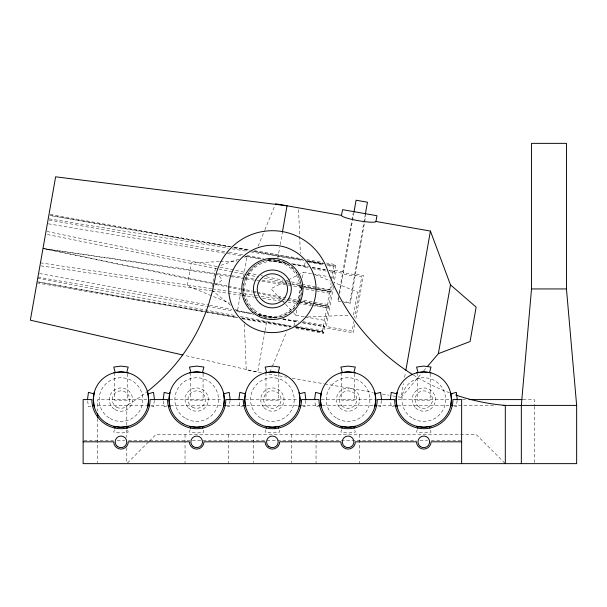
<?xml version="1.0" encoding="UTF-8"?>
<svg xmlns="http://www.w3.org/2000/svg" width="607" height="607" viewBox="0 0 607 607"><rect width="100%" height="100%" fill="white"/><g stroke="black" fill="none" stroke-linecap="round" stroke-linejoin="round"><path stroke-width="0.46" stroke-dasharray="3.04 2.28" d="M323.493 326.042L323.66 325.117M293.811 326.718L322.484 331.779L323.516 325.284M154.345 400.483L153.51 406.804L150.293 405.946M230.045 400.483L229.211 406.804L226.001 405.946M305.746 400.483L304.919 406.804L301.702 405.946M381.454 400.483L380.619 406.804L378.207 406.159M457.154 400.483L456.32 406.804L453.11 405.946M212.139 286.883L215.622 267.11L217.374 266.511M252.269 313.485L237.474 310.875L240.6 293.151M243.521 276.58L247.079 256.389L260.949 258.84M264.895 331.422L257.717 372.099L184.703 355.421M265.054 330.519L266.837 320.382M277.763 258.423L279.713 247.368M280.191 244.644L282.43 231.957M293.978 325.784L294.949 320.246L299.577 321.057M304.153 316.717L295.829 315.253L296.793 309.805M297.878 303.637L301.216 284.721A29.113 29.113 0 0 0 254.773 265.752A29.113 29.113 0 0 0 260.593 315.564A29.113 29.113 0 0 0 301.391 286.405C304.638 314.198 266.162 329.624 249.659 306.876M302.453 277.687L303.417 272.24L311.74 273.704M305.109 262.626L304.297 267.247L308.917 268.059M322.484 331.779L331.126 282.763M331.695 279.539L334.116 265.828L326.71 264.523M332.257 284.713L323.668 333.463L294.729 328.235M333.304 278.78L335.8 264.644L326.452 263.036M333.425 286.504L326.361 326.543L352.166 331.096L353.858 321.505M333.706 284.88L335.967 272.065L342.56 273.226A6.487 0.85 10 0 0 344.306 274.144A6.374 0.835 10 0 0 353.228 275.715A6.487 0.85 10 0 0 355.178 275.457L361.772 276.617L354.571 317.476M338.478 296.406L337.659 301.042L340.815 301.596M339.131 292.695L342.56 273.226M355.877 318.447L363.464 275.434L355.429 274.023A6.487 0.85 10 0 1 353.479 274.281A6.374 0.835 10 0 1 344.556 272.71A6.487 0.85 10 0 1 342.818 271.792L351.802 220.842M351.961 219.916L353.107 213.429M338.873 297.794L338.38 300.579L340.58 300.966M339.533 294.076L353.782 213.232M365.323 214.309L349.753 302.582L343.319 301.451M355.178 275.457L350.277 303.265L343.964 302.157M355.429 274.023L365.725 215.66M353.486 315.071L357.531 292.126L334.184 282.536M354.829 324.388L353.35 332.78L324.677 327.727M392.714 395.901L401.09 397.38L403.518 383.594M404.611 377.425L405.385 373.024M114.397 429.703L113.752 432.116L120.975 433.072L128.198 432.116L127.553 429.703M190.105 429.703L189.46 432.116L196.683 433.072L203.906 432.116L203.254 429.703M265.805 429.703L265.16 432.116L272.384 433.072L279.607 432.116L278.962 429.703M341.506 429.703L340.861 432.116L348.084 433.072L355.307 432.116L354.663 429.703M417.214 429.703L416.569 432.116L423.792 433.072L431.008 432.116L430.363 429.703M258.157 246.176L264.553 230.607M264.91 229.742L274.857 205.523M269.903 372.364L272.035 367.174M272.391 366.309L286.61 331.71M401.09 397.38L423.087 371.59M423.694 370.877L426.144 368.009M127.462 462.982L148.639 441.805M149.299 441.145L155.916 434.521L476.199 434.521L505.312 463.642M214.977 285.153L222.2 280.093L217.647 273.59M284.266 281.944L270.95 288.689L282.437 300.951M285.1 281.519L287.597 280.252M288.431 279.835L303.417 272.24M220.865 265.32L239.211 259.068M244.454 257.285L247.079 256.389M90.853 406.159L88.447 406.804L87.613 400.483M166.561 406.159L164.148 406.804L163.313 400.483M243.87 405.734L239.848 406.804L239.021 400.483M319.57 405.734L315.557 406.804L314.722 400.483M395.271 405.734L391.257 406.804L390.422 400.483M219.309 261.67L191.281 262.816L187.237 285.753L229.613 303.166M220.242 261.632L237.056 260.942M307.711 316.937L348.82 315.261M146.947 399.588L97.681 399.588L97.681 411.045M169.687 399.588L222.739 399.588M245.478 399.588L298.53 399.588M321.27 399.588L375.27 399.588M398.01 399.588L450.113 399.588M462.428 399.588L466.222 399.588M523.059 399.588L534.433 399.588L534.433 405.408M97.681 405.408L146.674 405.408M150.741 405.408L166.842 405.408M170.332 405.408L222.739 405.408M226.161 405.408L243.195 405.408M246.427 405.408L298.53 405.408M301.861 405.408L318.895 405.408M322.218 405.408L374.322 405.408M377.569 405.408L394.216 405.408M398.01 405.408L449.483 405.408M453.27 405.408L495.851 405.408M84.07 440.348L113.41 440.348M117.189 440.348L124.761 440.348M128.547 440.348L416.22 440.348M420.006 440.348L427.571 440.348M431.357 440.348L460.69 440.348M276.595 260.228C252.52 255.524 233.695 286.178 248.529 305.64M43.924 248.627L214.294 273.241M218.034 273.787L231.138 275.677M232.079 275.813L244.249 277.574M245.182 277.702L256.412 279.326M262.034 280.138L287.308 283.795M288.242 283.924L291.049 284.334M291.99 284.471L303.219 286.094L292.104 283.795M316.323 287.984L304.153 286.223L331.043 291.633L42.991 248.491L212.579 282.945M317.264 288.12L331.301 290.146L317.408 287.278M40.889 265.836L211.198 290.806M212.131 290.943L241.138 295.199M242.072 295.336L254.242 297.119M255.175 297.255L258.916 297.809M262.656 298.356L280.442 300.958M281.375 301.102L284.182 301.512M287.923 302.058L297.278 303.432M298.219 303.568L311.315 305.488M312.256 305.625L328.159 307.961L312.423 304.676M40.464 262.831L211.555 288.765M212.488 288.902L227.45 291.17M228.384 291.314L253.627 295.139M254.561 295.283L257.368 295.708M261.109 296.269L281.678 299.388M282.612 299.532L286.352 300.101M287.286 300.237L298.507 301.937M299.441 302.081L311.596 303.925M315.337 304.494L328.425 306.474L299.691 300.64M49.175 218.846L228.3 248.225M232.033 248.832L246.966 251.283M250.691 251.897L303.872 260.615M307.605 261.23L323.463 263.825M327.196 264.44L335.595 265.82M48.302 223.816L226.434 253.392M227.367 253.551L244.151 256.336M245.084 256.488L260.942 259.121M267.467 260.206L287.05 263.461M292.65 264.386L308.5 267.019M312.233 267.641L325.291 269.812M329.017 270.426L334.616 271.359L329.017 270.35M231.115 246.624L49.782 215.417L230.045 247.208M234.856 247.269L249.811 249.841M254.485 250.645L302.149 258.855M306.823 259.659L322.712 262.391M36.921 282.9L237.883 317.491M241.616 318.136L291.155 326.657M295.829 327.461L323.872 332.287L296.004 327.029M37.938 277.171L206.16 306.239M207.093 306.398L233.263 310.921M236.996 311.566L253.817 314.479M259.424 315.443L273.446 317.871M282.794 319.479L298.682 322.226M302.415 322.871L324.851 326.748L302.544 322.59M233.786 247.868L248.726 250.501M252.466 251.161L302.901 260.054M307.574 260.873L323.448 263.673L307.59 260.76M306.36 260.934L323.015 263.87M308.971 262.361L323.774 264.971M327.469 265.623L333.949 266.761M334.791 270.381L342.818 271.792M268.355 260.145L286.853 263.408M293.325 264.546L304.426 266.503M312.62 268.711L326.498 271.162M330.193 271.815L332.97 272.3M312.666 273.871L328.387 276.64M329.313 276.807L332.09 277.293M300.875 286.633L329.555 291.686M300.617 288.113L329.29 293.173M298.629 299.372L327.302 304.433M298.371 300.86L327.044 305.913M305.078 316.884L324.502 320.306M303.242 321.71L323.622 325.299M257.823 314.464L277.247 317.886M282.794 318.865L294.82 320.989M294.896 325.944L322.651 330.838M37.133 281.731L205.249 311.376M206.183 311.543L237.011 316.975M241.677 317.795L291.178 326.528M295.852 327.348L323.872 332.287M261.442 372.751L246.252 370.05L244.386 324.267M268.893 374.064L286.58 377.182M292.164 378.169L323.819 383.753M324.753 383.912L373.161 392.456M382.471 394.095L388.988 395.24M49.994 214.256L230.121 246.776M233.854 247.451L249.727 250.312M254.394 251.154L302.923 259.917M48.977 219.984L228.202 252.216M229.135 252.391L243.134 254.902M246.874 255.577L263.673 258.597M268.34 259.439L284.205 262.292M291.679 263.635L308.477 266.655M312.21 267.33L325.284 269.675M39 282.065L206.061 312.233M206.995 312.4L237.8 317.962M242.466 318.804L290.063 327.393M39.538 273.499L208.679 305.071M209.612 305.245L231.912 309.403M235.63 310.101L251.427 313.045M257.937 314.259L277.452 317.901M283.029 318.948L298.826 321.892M37.733 278.294L235.615 315.632M240.258 316.513L292.286 326.331M47.369 234.53L217.943 268.863M218.869 269.053L245.752 274.463M246.685 274.652L258.734 277.08M264.295 278.196L286.542 282.672M287.468 282.862L291.178 283.606M213.505 283.135L227.413 285.958M228.338 286.147L240.38 288.591M241.313 288.78L252.429 291.041M253.354 291.223L256.139 291.792M257.065 291.982L298.765 300.45M46.951 231.479L219.226 267.027M220.151 267.217L247.019 272.755M247.944 272.953L257.201 274.857M260.911 275.624L262.763 276.003M266.465 276.769L283.135 280.214M286.845 280.973L290.548 281.739M291.474 281.929L316.482 287.088M43.916 248.688L227.238 286.914M228.164 287.111L240.205 289.615M241.131 289.812L252.239 292.126M253.165 292.324L256.867 293.09M257.793 293.287L281.868 298.303M287.422 299.463L298.53 301.778M299.456 301.975L311.497 304.486M277.437 260.266L284.691 262.55L291.102 266.64L294.827 270.707M315.154 274.713L330.724 281.109M211.577 290.047L231.001 305.67M235.311 309.138L237.474 310.875M283.074 301.626L284.987 303.675M285.624 304.35L293.28 312.529M293.917 313.204L295.829 315.253M296.231 272.24L299.744 278.985L301.209 285.578M298.583 209.703L300.382 253.62M534.433 406.349L534.433 463.642M430.196 373.715L430.196 400.165L417.381 400.165L417.381 373.715M359.731 434.521L359.731 463.642M354.488 373.715L354.488 400.165L341.68 400.165L341.68 373.715M316.057 434.521L316.057 463.642M291.307 434.521L291.307 462.701M278.788 373.715L278.788 400.165L265.98 400.165L265.98 373.715M253.46 434.521L253.46 462.701M228.71 434.521L228.71 463.642M203.087 373.715L203.087 400.165L190.272 400.165L190.272 373.715M185.036 434.521L185.036 463.642M127.387 373.715L127.387 400.165L114.571 400.165L114.571 373.715M126.802 425.135L126.802 405.408A183.375 183.375 0 0 0 147.198 391.606M126.802 429.824L126.802 437.344M126.802 447.67L126.802 463.642M97.681 418.557L97.681 462.701M449.537 392.797A208.413 208.413 0 0 1 412.51 374.489M254.606 310.131A27.664 27.664 0 0 0 299.623 293.742A27.664 27.664 0 0 0 262.922 262.952A27.664 27.664 0 0 0 254.606 310.131M115.155 409.672A11.647 11.647 0 0 0 132.622 399.588A11.647 11.647 0 0 0 115.155 389.497A11.647 11.647 0 0 0 115.155 409.672M116.612 407.145A8.733 8.733 0 0 0 129.716 399.588A8.733 8.733 0 0 0 116.612 392.023A8.733 8.733 0 0 0 116.612 407.145M110.057 418.496A21.837 21.837 0 0 0 142.812 399.588A21.837 21.837 0 0 0 110.057 380.672A21.837 21.837 0 0 0 110.057 418.496M188.443 407.821A11.647 11.647 0 0 0 207.928 402.6A11.647 11.647 0 0 0 193.663 388.336A11.647 11.647 0 0 0 188.443 407.821M192.313 407.145A8.733 8.733 0 0 0 205.416 399.588A8.733 8.733 0 0 0 192.313 392.023A8.733 8.733 0 0 0 192.313 407.145M185.765 418.496A21.837 21.837 0 0 0 218.52 399.588A21.837 21.837 0 0 0 185.765 380.672A21.837 21.837 0 0 0 185.765 418.496M264.151 407.821A11.647 11.647 0 0 0 283.636 402.6A11.647 11.647 0 0 0 269.371 388.336A11.647 11.647 0 0 0 264.151 407.821M266.207 405.764A8.733 8.733 0 0 0 280.821 401.842A8.733 8.733 0 0 0 270.123 391.151A8.733 8.733 0 0 0 266.207 405.764M261.465 418.496A21.837 21.837 0 0 0 294.22 399.588A21.837 21.837 0 0 0 261.465 380.672A21.837 21.837 0 0 0 261.465 418.496M339.852 407.821A11.647 11.647 0 0 0 359.336 402.6A11.647 11.647 0 0 0 345.072 388.336A11.647 11.647 0 0 0 339.852 407.821M341.908 405.764A8.733 8.733 0 0 0 356.521 401.842A8.733 8.733 0 0 0 345.823 391.151A8.733 8.733 0 0 0 341.908 405.764M337.166 418.496A21.837 21.837 0 0 0 369.921 399.588A21.837 21.837 0 0 0 337.166 380.672A21.837 21.837 0 0 0 337.166 418.496M415.552 407.821A11.647 11.647 0 0 0 435.037 402.6A11.647 11.647 0 0 0 420.772 388.336A11.647 11.647 0 0 0 415.552 407.821M417.608 405.764A8.733 8.733 0 0 0 432.23 401.842A8.733 8.733 0 0 0 421.531 391.151A8.733 8.733 0 0 0 417.608 405.764M412.866 418.496A21.837 21.837 0 0 0 445.629 399.588A21.837 21.837 0 0 0 412.866 380.672A21.837 21.837 0 0 0 412.866 418.496"/><path stroke-width="0.91" d="M461.639 463.642L461.639 399.588L452.905 399.588A29.113 29.113 0 0 1 423.792 428.701A29.113 29.113 0 0 1 394.671 399.588L377.205 399.588A29.113 29.113 0 0 1 348.084 428.701A29.113 29.113 0 0 1 318.971 399.588L301.497 399.588A29.113 29.113 0 0 1 272.384 428.701A29.113 29.113 0 0 1 243.263 399.588L225.796 399.588A29.113 29.113 0 0 1 196.683 428.701A29.113 29.113 0 0 1 167.562 399.588L150.096 399.588A29.113 29.113 0 0 1 120.975 428.701A29.113 29.113 0 0 1 91.862 399.588L83.129 399.588L83.129 463.642L576.65 463.642L576.65 405.408L566.46 288.94L566.46 143.358L531.52 143.358L531.52 288.94L521.33 405.408L521.33 463.642M87.491 399.588L88.447 392.365L94.07 393.867M94.26 392.426L93.319 399.588L94.26 406.743M147.698 406.743L148.639 399.588L147.698 392.426M163.2 399.588L164.148 392.365L169.77 393.867M169.96 392.426L169.019 399.588L169.96 406.743M223.399 406.743L224.34 399.588L223.399 392.426M238.9 399.588L239.848 392.365L245.478 393.867M245.668 392.426L244.72 399.588L245.668 406.743M299.099 406.743L300.04 399.588L299.099 392.426M314.601 399.588L315.557 392.365L321.179 393.867M321.369 392.426L320.428 399.588L321.369 406.743M374.807 406.743L375.748 399.588L374.807 392.426M390.301 399.588L391.257 392.365L396.879 393.867M397.069 392.426L396.128 399.588L397.069 406.743M430.947 372.865L423.792 371.924L416.63 372.865A27.664 27.664 0 0 0 404.232 419.141A27.664 27.664 0 0 0 450.508 406.743L451.449 399.588L450.508 392.426M282.43 231.957L287.043 205.788L55.632 176.812L30.35 320.177L182.851 355.004M341.529 215.394L342.538 209.658L376.947 215.728L375.938 221.464A17.694 2.307 10 0 1 370.619 222.177L366.985 221.904A17.345 2.261 10 0 1 349.784 218.869L346.286 217.883A17.694 2.307 10 0 1 341.529 215.394L275.57 203.793M353.949 212.298L356.081 200.219L367.447 202.222L365.323 214.309M405.863 370.3L430.416 231.07L375.938 221.464M427.366 366.582L438.36 353.684L450.493 284.873L430.416 231.07M126.696 372.675L128.198 367.053L120.975 366.097L113.752 367.053L115.262 372.675M114.829 428.102L115.262 426.493M202.397 372.675L203.906 367.053L196.683 366.097L189.46 367.053L190.962 372.675M190.537 428.102L190.962 426.493M278.097 372.675L279.607 367.053L272.384 366.097L265.16 367.053L266.67 372.675M266.238 428.102L266.67 426.493M353.805 372.675L355.307 367.053L348.084 366.097L340.861 367.053L342.371 372.675M341.938 428.102L342.371 426.493M429.506 372.675L431.008 367.053L423.792 366.097L416.569 367.053L418.071 372.675M417.639 428.102L418.071 426.493M438.36 353.684L470.068 341.536L476.138 307.127L450.493 284.873M92.461 405.734L94.07 405.301M147.888 393.867L153.51 392.365L154.459 399.588M168.162 405.734L169.77 405.301M223.588 393.867L229.211 392.365L230.167 399.588M243.87 405.734L245.478 405.301M299.289 393.867L304.919 392.365L305.867 399.588M319.57 405.734L321.179 405.301M374.997 393.867L380.619 392.365L381.568 399.588M395.271 405.734L396.879 405.301M450.698 393.867L456.32 392.365L457.276 399.588M113.82 372.865L120.975 371.924L128.138 372.865M189.521 372.865L196.683 371.924L203.838 372.865M265.221 372.865L272.384 371.924L279.539 372.865M340.929 372.865L348.084 371.924L355.247 372.865M128.138 426.304L120.975 427.245L113.82 426.304M203.838 426.304L196.683 427.245L189.521 426.304M279.539 426.304L272.384 427.245L265.221 426.304M355.247 426.304L348.084 427.245L340.929 426.304M430.947 426.304L423.792 427.245L416.63 426.304M531.52 288.94L566.46 288.94M469.059 399.588L522.119 399.588M503.165 405.408L576.65 405.408M83.129 441.805L113.699 441.805A7.276 7.276 0 0 0 120.975 449.081A7.276 7.276 0 0 0 128.259 441.805L189.399 441.805A7.276 7.276 0 0 0 196.683 449.081A7.276 7.276 0 0 0 203.96 441.805L265.107 441.805A7.276 7.276 0 0 0 272.384 449.081A7.276 7.276 0 0 0 279.66 441.805L340.808 441.805A7.276 7.276 0 0 0 348.084 449.081A7.276 7.276 0 0 0 355.368 441.805L416.508 441.805A7.276 7.276 0 0 0 423.792 449.081A7.276 7.276 0 0 0 431.069 441.805L461.639 441.805M450.698 405.301L452.306 405.734M374.997 405.301L376.598 405.734M299.289 405.301L300.897 405.734M223.588 405.301L225.197 405.734M147.888 405.301L149.489 405.734M429.506 426.493L429.938 428.102M353.805 426.493L354.23 428.102M278.097 426.493L278.53 428.102M202.397 426.493L202.829 428.102M126.696 426.493L127.121 428.102M505.312 463.642L505.312 405.408A208.413 208.413 0 0 1 455.736 395.02M275.275 427.245L275.275 428.701M126.802 426.068L126.802 427.95M97.681 413.86L97.681 417.616M416.63 372.865A27.664 27.664 0 0 1 450.508 406.743M147.198 391.606A183.375 183.375 0 0 0 208.55 304.547L212.26 291.808L215.037 278.833A58.234 58.234 0 0 1 327.105 269.022A208.413 208.413 0 0 0 412.51 374.489M452.185 393.776A208.413 208.413 0 0 1 450.417 393.131M262.649 300.541A15.137 15.137 0 0 0 287.293 291.572A15.137 15.137 0 0 0 267.201 274.713A15.137 15.137 0 0 0 262.649 300.541M117.432 446.471A5.82 5.82 0 0 0 126.749 442.617A5.82 5.82 0 0 0 118.752 436.471A5.82 5.82 0 0 0 117.432 446.471M107.151 423.542A27.664 27.664 0 0 0 148.639 399.588A27.664 27.664 0 0 0 107.151 375.627A27.664 27.664 0 0 0 107.151 423.542M182.851 423.542A27.664 27.664 0 0 0 224.34 399.588A27.664 27.664 0 0 0 182.851 375.627A27.664 27.664 0 0 0 182.851 423.542M193.132 446.471A5.82 5.82 0 0 0 202.457 442.617A5.82 5.82 0 0 0 194.452 436.471A5.82 5.82 0 0 0 193.132 446.471M268.84 446.471A5.82 5.82 0 0 0 278.158 442.617A5.82 5.82 0 0 0 270.153 436.471A5.82 5.82 0 0 0 268.84 446.471M258.552 423.542A27.664 27.664 0 0 0 300.04 399.588A27.664 27.664 0 0 0 258.552 375.627A27.664 27.664 0 0 0 258.552 423.542M344.541 446.471A5.82 5.82 0 0 0 353.858 442.617A5.82 5.82 0 0 0 345.861 436.471A5.82 5.82 0 0 0 344.541 446.471M334.252 423.542A27.664 27.664 0 0 0 375.748 399.588A27.664 27.664 0 0 0 334.252 375.627A27.664 27.664 0 0 0 334.252 423.542M420.241 446.471A5.82 5.82 0 0 0 429.559 442.617A5.82 5.82 0 0 0 421.562 436.471A5.82 5.82 0 0 0 420.241 446.471M260.221 303.439A18.923 18.923 0 0 0 291.019 292.225A18.923 18.923 0 0 0 265.912 271.154A18.923 18.923 0 0 0 260.221 303.439M252.732 312.362A30.57 30.57 0 0 0 302.491 294.251A30.57 30.57 0 0 0 261.928 260.213A30.57 30.57 0 0 0 252.732 312.362M244.31 322.4A43.674 43.674 0 0 0 315.397 296.527A43.674 43.674 0 0 0 257.444 247.899A43.674 43.674 0 0 0 244.31 322.4"/></g></svg>
